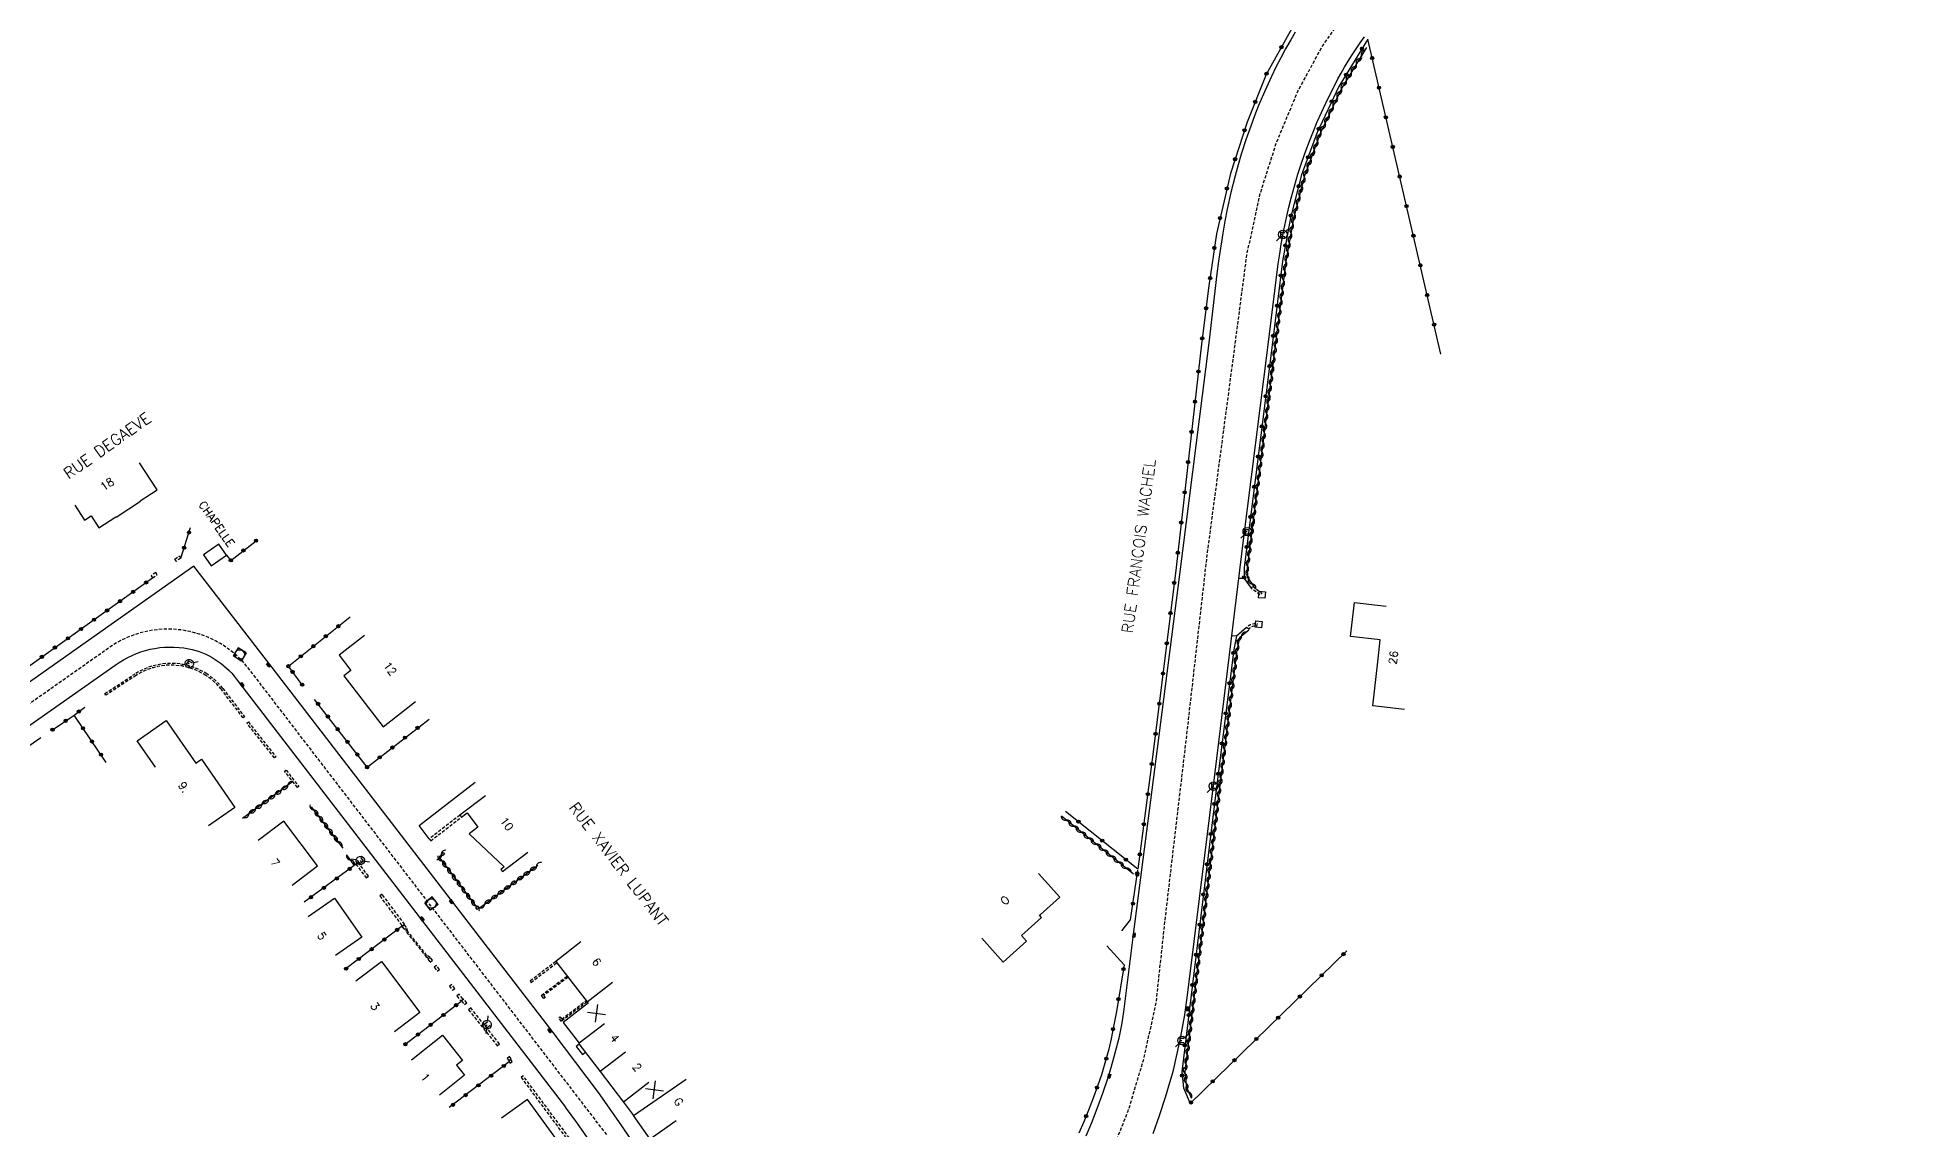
# Model space of a CAD drawing. Header units: millimetres. Extents: x 95999 to 97000, y 132000 to 133000.
# Drawn here: x 96500.4 to 96794.2, y 132552.1 to 132722.7 of the extents above; entities that cross this region are included whole.
import ezdxf
from ezdxf.enums import TextEntityAlignment as Align

# ---------------------------------------------------------------- set-up
doc = ezdxf.new("R2010")
doc.units = ezdxf.units.MM
doc.linetypes.add('DASHED', pattern=[0.75, 0.5, -0.25])
doc.layers.get('0').update_dxf_attribs({"linetype": 'CONTINUOUS'})
for name, color, linetype in [('W0001', 6, 'DASHED'), ('W0008', 7, 'CONTINUOUS'), ('W0100', 7, 'CONTINUOUS'), ('W0112', 1, 'DASHED'), ('W0310', 3, 'CONTINUOUS'), ('W0322', 7, 'CONTINUOUS'), ('W0330', 7, 'CONTINUOUS'), ('W0334', 7, 'CONTINUOUS'), ('W0400', 7, 'CONTINUOUS'), ('W0420', 7, 'CONTINUOUS'), ('W0471', 7, 'CONTINUOUS'), ('W0984', 7, 'CONTINUOUS'), ('W0989', 7, 'CONTINUOUS'), ('W0991', 7, 'CONTINUOUS'), ('W1102', 7, 'CONTINUOUS')]:
    doc.layers.add(name, color=color, linetype=linetype)
doc.styles.get("Standard").update_dxf_attribs({"font": 'romans.shx', "width": 0.85})

# ---------------------------------------------------------------- blocks, each defined once
blk = doc.blocks.new('T420')
for p, q in [((0.75, 0.75), (-0.75, 0.75)), ((-0.75, 0.75), (-0.75, -0.75)), ((0.75, 0.75), (0.75, -0.75)), ((0.75, -0.75), (-0.75, -0.75))]:
    blk.add_line(p, q)
blk.add_ellipse((0, 0), major_axis=(-0.53, 0.53), ratio=1, start_param=3.926991, end_param=10.210176)
blk = doc.blocks.new('T471')
for p, q in [((-0.333334, 0.333334), (-0.333334, -0.333334)), ((-0.333334, 0.333334), (0.333334, 0.333334)), ((-0.333334, 0), (0, 0)), ((0.500001, 0.500001), (1.000002, 1.000002)), ((-0.500001, -0.500001), (-1.000002, -1.000002)), ((-0.333334, -0.333334), (0.333334, -0.333334))]:
    blk.add_line(p, q)
blk.add_ellipse((0, 0), major_axis=(0.471405, 0.471405), ratio=1, start_param=5.4977871438, end_param=11.780972451)
blk = doc.blocks.new('T400')
for p, q in [((-0.15, 0.3), (0.15, 0.3)), ((-0.15, -0.25), (-0.15, 0.3)), ((-0.15, 0.15), (0.15, 0.15)), ((-0.15, 0), (0.15, 0)), ((0.15, 0.3), (0.15, -0.25)), ((-0.15, -0.15), (0.15, -0.15)), ((-0.15, -0.25), (-0.15, -0.3)), ((-0.15, -0.3), (0.15, -0.3)), ((0.15, -0.3), (0.15, -0.25))]:
    blk.add_line(p, q)
blk = doc.blocks.new('t310o')
at = {"color": 0, "linetype": 'Continuous'}
for centre, start, end in [((-0.5, 0.38), 216.8699, 323.1304), ((0.5, -0.37), 36.8699, 143.1303)]:
    blk.add_arc(centre, 0.625, start, end, dxfattribs=at)
blk = doc.blocks.new('t322o')
at = {"color": 0, "linetype": 'Continuous'}
for radius in [0.25, 0.15]:
    blk.add_circle((0, 0), radius, dxfattribs=at)
blk = doc.blocks.new('t991o')
at = {"color": 0, "linetype": 'Continuous'}
for p, q in [((-1, 1), (1, -1)), ((-1, -1), (1, 1))]:
    blk.add_line(p, q, dxfattribs=at)
blk = doc.blocks.new('t330o')
at = {"color": 0, "linetype": 'Continuous'}
for p, q in [((0.25, -0.25), (-0.25, 0.25)), ((-0.25, -0.25), (0.25, 0.25)), ((-0.25, 0.25), (-0.25, -0.25)), ((0.25, 0.25), (-0.25, 0.25)), ((0.25, -0.25), (0.25, 0.25)), ((-0.25, -0.25), (0.25, -0.25)), ((-0.25, -0.25), (-0.25, -0.25))]:
    blk.add_line(p, q, dxfattribs=at)
blk = doc.blocks.new('t112o')
at = {"color": 0, "linetype": 'Continuous'}
for p, q in [((-0.5, 0.5), (0.5, 0.5)), ((-0.5, -0.5), (-0.5, 0.5)), ((0.5, 0.5), (0.5, -0.5)), ((0.5, -0.5), (-0.5, -0.5))]:
    blk.add_line(p, q, dxfattribs=at)

msp = doc.modelspace()

# ---------------------------------------------------------------- linework, layer by layer
at = {"layer": 'W0001', "flags": 128}
msp.add_lwpolyline([(96488.79, 132436.78), (96615.78, 132502.15), (96627.32, 132508.17), (96638.92, 132515.15), (96648.05, 132521.3), (96655.24, 132528.13), (96661.87, 132536.49), (96666.99, 132545.62), (96670.77, 132555.01), (96673.27, 132563.36), (96675.14, 132571.99), (96676.58, 132585.27), (96679.93, 132613.83), (96683.1, 132641.82), (96687.37, 132674), (96689.3, 132688.72), (96691.39, 132698.32), (96693.9, 132706.19), (96697.27, 132714.28), (96700.96, 132721.08), (96704.73, 132726.58), (96709.5, 132731.77), (96715.2, 132736.84), (96721.81, 132741.55), (96727.83, 132744.85), (96737.14, 132749.28), (96778.84, 132768.54), (96794.21, 132780.5)], dxfattribs=at)
msp.add_lwpolyline([(96589.28, 132551.28), (96533.41, 132624.01, 0.387901), (96512.11, 132627.74), (96473.01, 132600.24), (96436.04, 132574.25), (96427.83, 132568.46), (96388.22, 132540.52)], format="xyb", dxfattribs=at)
at = {"layer": 'W0008', "flags": 128}
for points in [[(96696.86, 132723.5), (96696.14, 132722.31), (96695.34, 132720.9), (96694.58, 132719.47), (96693.84, 132718.02), (96693.14, 132716.56), (96692.12, 132714.31), (96691.14, 132712.04), (96690.5, 132710.45), (96689.9, 132708.84), (96689.14, 132706.66), (96688.42, 132704.45), (96687.92, 132702.76), (96687.45, 132701.06), (96686.8, 132698.46), (96686.21, 132695.84), (96685.84, 132693.97), (96685.53, 132692.09), (96684.89, 132687.72), (96684.63, 132685.73), (96683.33, 132674.99), (96678.77, 132638.78), (96675.28, 132611.61), (96671.6, 132582.95), (96670.01, 132570.47), (96669.87, 132569.44), (96669.69, 132568.41), (96669.49, 132567.39), (96669.27, 132566.37), (96668.88, 132564.81), (96668.47, 132563.25), (96668.03, 132561.7), (96667.56, 132560.16), (96666.76, 132557.72), (96665.88, 132555.29), (96665.04, 132553.14), (96664.12, 132551.02)], [(96674.64, 132551.47), (96675.65, 132554.28), (96676.58, 132557.12), (96677.02, 132558.52), (96677.44, 132559.93), (96677.64, 132560.65), (96677.82, 132561.37), (96678.79, 132565.63), (96678.87, 132566.03), (96679.35, 132568.58), (96679.58, 132570.01), (96679.96, 132572.69), (96680.23, 132574.73), (96684.37, 132607.88), (96688.76, 132644.17), (96692.55, 132674.27), (96694.21, 132687.31), (96694.43, 132688.87), (96694.68, 132690.41), (96695.08, 132692.58), (96695.52, 132694.74), (96695.84, 132696.15), (96696.2, 132697.56), (96696.72, 132699.45), (96697.28, 132701.33), (96697.78, 132702.86), (96698.3, 132704.38), (96698.98, 132706.23), (96699.69, 132708.06), (96700.3, 132709.52), (96700.94, 132710.96), (96701.96, 132713.11), (96703.03, 132715.24), (96703.52, 132716.19), (96704.04, 132717.12), (96704.57, 132718.05), (96705.12, 132718.97), (96705.73, 132719.94), (96706.37, 132720.91), (96707.02, 132721.86), (96707.69, 132722.8)], [(96688.9, 132638.15), (96688.17, 132638.18)], [(96687.68, 132629.14), (96687.03, 132629.19)], [(96593.07, 132550.56), (96591.52, 132552.83)]]:
    msp.add_lwpolyline(points, dxfattribs=at)
at = {"layer": 'W0008'}
for points in [[(96591.52, 132552.83), (96587.98, 132557.86), (96580.91, 132567.22), (96562.81, 132590.79), (96537, 132624.23), (96524.79, 132640.11), (96471.43, 132602.5)], [(96587.03, 132549.73), (96584.63, 132553.16), (96582.83, 132555.57)]]:
    msp.add_lwpolyline(points, dxfattribs=at)
msp.add_lwpolyline([(96437, 132456.85), (96426.13, 132477.95), (96412.58, 132504.15, 0.010987), (96398.92, 132528.66, 0.002149), (96394.27, 132536.5), (96393.87, 132537.23, -0.175037), (96394.48, 132541.31, -0.102583), (96395.04, 132541.97), (96429.56, 132566.3), (96432.81, 132568.62), (96512.5, 132624.6, -0.211074), (96523.97, 132627.18, -0.187386), (96531.4, 132622.47), (96582.83, 132555.57)], format="xyb", dxfattribs=at)
at = {"layer": 'W0100'}
for points in [[(96506.16, 132649.59), (96507.67, 132647.28), (96508.72, 132647.96), (96509.94, 132646.09), (96512.57, 132647.81), (96512.63, 132647.72), (96516.46, 132650.22), (96516.41, 132650.31), (96519.03, 132652.03), (96516.28, 132656.21)], [(96551.46, 132629.23), (96547.49, 132626.18), (96549.32, 132623.8), (96548.23, 132622.93), (96554.35, 132615.01), (96559.42, 132618.93)], [(96518.79, 132608.7), (96515.92, 132612.8), (96520.46, 132615.98), (96525.07, 132609.3), (96525.97, 132609.93), (96531.18, 132602.38), (96527.07, 132599.54)], [(96570.34, 132604.21), (96566.35, 132601.2), (96566.59, 132600.89), (96567.47, 132601.56), (96569.17, 132599.31), (96567.79, 132598.27), (96573.27, 132593.11), (96572.76, 132592.72), (96572.99, 132592.41), (96576.98, 132595.42)], [(96540.14, 132590.27), (96544.12, 132593.29), (96538.83, 132600.27), (96534.84, 132597.25)], [(96542.66, 132585.37), (96546.76, 132588.23), (96551.02, 132582.13), (96546.92, 132579.26)], [(96585.26, 132581.39), (96581.31, 132578.32), (96586.22, 132572.02), (96590.17, 132575.1)], [(96550.08, 132575.32), (96554.07, 132578.33), (96560.1, 132570.35), (96556.11, 132567.34)], [(96586.45, 132571.85), (96582.49, 132568.8), (96584.99, 132565.55), (96584.91, 132565.49), (96588.26, 132561.13), (96591.92, 132556.37), (96593.49, 132554.25)], [(96558.76, 132562.97), (96563.62, 132566.82), (96566.76, 132562.87), (96565.82, 132562.12), (96567.06, 132560.56), (96563.14, 132557.45)], [(96579.5, 132544.67), (96583.55, 132547.61), (96576.91, 132556.77), (96572.86, 132553.83)]]:
    msp.add_lwpolyline(points, dxfattribs=at)
msp.add_lwpolyline([(96529.88, 132641.81), (96528.66, 132643.54), (96526.28, 132641.87), (96527.5, 132640.13)], close=True, dxfattribs=at)
at = {"layer": 'W0100', "flags": 128}
for points in [[(96713.94, 132617.69), (96708.97, 132618.25), (96709.8, 132625.62), (96710.13, 132628.57), (96705.5, 132629.08), (96706.1, 132634.4), (96711.07, 132633.84)], [(96647.9, 132581.95), (96651.24, 132578.23), (96654.89, 132581.52), (96654.09, 132582.41), (96657.22, 132585.22), (96656.92, 132585.55), (96657, 132585.62), (96660.06, 132588.36), (96656.72, 132592.08)], [(96600.15, 132553.44), (96596.05, 132550.58), (96593.49, 132554.25), (96593.49, 132554.25)]]:
    msp.add_lwpolyline(points, dxfattribs=at)
at = {"layer": 'W0112'}
for points in [[(96522.73, 132641.34), (96522.03, 132640.84), (96521.79, 132641.19), (96522.49, 132641.68)], [(96518.81, 132639.1), (96518.09, 132638.59), (96518.33, 132638.24), (96519.05, 132638.75)], [(96537.35, 132610.14), (96533.07, 132615.58), (96533.29, 132615.76), (96537.57, 132610.32)], [(96540.96, 132605.51), (96538.96, 132608.06), (96539.18, 132608.23), (96541.18, 132605.68)], [(96550.08, 132593.55), (96551.71, 132591.38), (96552.07, 132591.65), (96550.44, 132593.82)], [(96563.41, 132595.16), (96563.71, 132595.38), (96563.94, 132595.08), (96563.64, 132594.85)], [(96553.82, 132588.57), (96557.35, 132583.87), (96557.71, 132584.14), (96554.18, 132588.84)], [(96569.06, 132586.45), (96568.84, 132586.77), (96569.15, 132586.99), (96569.37, 132586.66)], [(96562.04, 132578.52), (96561.69, 132578.96), (96561.16, 132579.28), (96558.19, 132583.01), (96558, 132583.64), (96557.68, 132584.05), (96557.33, 132583.77), (96557.65, 132583.36), (96557.83, 132583.5), (96558, 132582.91), (96561.03, 132579.13), (96561.52, 132578.82), (96561.34, 132578.67), (96561.68, 132578.24)], [(96562.32, 132577.42), (96562.8, 132576.81), (96563.16, 132577.09), (96562.67, 132577.7)], [(96564.7, 132574.5), (96565.17, 132573.86), (96565.53, 132574.12), (96565.07, 132574.76)], [(96565.86, 132572.94), (96566.49, 132572.18), (96566.83, 132572.47), (96566.21, 132573.23)], [(96566.59, 132572.18), (96567.07, 132571.59), (96567.42, 132571.87), (96566.94, 132572.47)], [(96572.52, 132565.46), (96568.05, 132571.07), (96567.7, 132570.79), (96572.17, 132565.18)], [(96573.72, 132563.2), (96573.98, 132562.86), (96574.34, 132563.13), (96574.08, 132563.47)], [(96573.97, 132562.79), (96574.22, 132562.47), (96574.53, 132562.71), (96574.29, 132563.03)]]:
    msp.add_lwpolyline(points, close=True, dxfattribs=at)
at = {"layer": 'W0112', "flags": 128}
for points in [[(96690.22, 132636.95), (96691.64, 132635.88), (96691.4, 132635.56), (96689.98, 132636.63)], [(96689.58, 132630.24), (96689.26, 132630.49), (96689.42, 132630.67), (96689.61, 132630.82), (96689.81, 132630.95), (96690.03, 132631.04), (96690.24, 132631.1), (96690.46, 132631.13), (96690.68, 132631.13), (96690.9, 132631.11), (96690.82, 132630.71), (96690.65, 132630.73), (96690.49, 132630.73), (96690.32, 132630.71), (96690.16, 132630.66), (96689.99, 132630.59), (96689.84, 132630.5), (96689.7, 132630.38)]]:
    msp.add_lwpolyline(points, close=True, dxfattribs=at)
at = {"layer": 'W0112'}
msp.add_lwpolyline([(96511.02, 132619.94), (96510.87, 132620.17), (96515.61, 132623.26, -0.294793), (96526.82, 132623.25, -0.081574), (96529.29, 132621), (96532.71, 132616.55), (96532.49, 132616.38), (96529.07, 132620.83, 0.081518), (96526.66, 132623.01, 0.294772), (96515.77, 132623.03)], format="xyb", close=True, dxfattribs=at)
for points in [[(96566.35, 132601.2), (96561.55, 132597.48), (96561.78, 132597.18), (96566.59, 132600.89)], [(96581.31, 132578.32), (96577.31, 132575.27), (96577.47, 132575.07), (96581.46, 132578.12)], [(96583.24, 132575.85), (96579.4, 132573), (96579.64, 132572.7), (96579.44, 132572.54), (96579.05, 132573.04), (96583.09, 132576.04)], [(96586.22, 132572.02), (96582.21, 132568.98), (96581.78, 132569.53), (96581.98, 132569.69), (96582.26, 132569.33), (96586.07, 132572.22)], [(96584.8, 132548.95), (96576.23, 132560.46), (96575.91, 132560.23), (96584.46, 132548.69)]]:
    msp.add_lwpolyline(points, dxfattribs=at)
at = {"layer": 'W0310', "flags": 128}
for points in [[(96707.97, 132721.1), (96704.12, 132714.8), (96700.73, 132707.66), (96698.32, 132701.06), (96696.58, 132694.42), (96695.37, 132687.68), (96693.69, 132674.14), (96689.35, 132639.86), (96689.39, 132638.31), (96690.39, 132636.92)], [(96689.59, 132630.11), (96688.14, 132628.87), (96687.74, 132626.98), (96684.94, 132604.64), (96679.62, 132561.08), (96679.87, 132558.71), (96680.6, 132557.04), (96680.6, 132557.04)], [(96671.61, 132591.96), (96660.32, 132601.01)]]:
    msp.add_lwpolyline(points, dxfattribs=at)
at = {"layer": 'W0310'}
for points in [[(96540.24, 132606.43), (96532.36, 132600.67)], [(96548.1, 132596.03), (96543.17, 132602.51)], [(96549.88, 132593.35), (96548.79, 132594.83)], [(96563.54, 132594.98), (96563.08, 132594.62), (96568.92, 132586.83)], [(96569.37, 132586.67), (96578.54, 132593.36)]]:
    msp.add_lwpolyline(points, dxfattribs=at)
at = {"layer": 'W0322', "flags": 128}
for points in [[(96700.73, 132756.11), (96703.83, 132734.72), (96698.11, 132727.23), (96692.29, 132716.87), (96689.34, 132709.43), (96686.73, 132701.42), (96684.53, 132692.01), (96683.38, 132683.86), (96682.25, 132675.19)], [(96719.62, 132673.19), (96708.18, 132722.4), (96703.68, 132715.04), (96700.27, 132707.85), (96697.84, 132701.21), (96696.09, 132694.52), (96694.87, 132687.75), (96693.2, 132674.2), (96688.85, 132639.88), (96688.9, 132638.15), (96689.98, 132636.63)], [(96682.27, 132675.22), (96678.24, 132639.88), (96674.68, 132611.06), (96672.27, 132592.73), (96660.98, 132601.78)], [(96689.26, 132630.49), (96687.68, 132629.14), (96687.25, 132627.07), (96684.44, 132604.71), (96679.12, 132561.09), (96679.38, 132558.58), (96680.43, 132556.17), (96704.91, 132579.99)], [(96511.09, 132609.41), (96506.06, 132616.83)], [(96669.77, 132583.12), (96671.13, 132584.85), (96672.25, 132592.62)], [(96667.41, 132580.8), (96670.14, 132577.83), (96668.91, 132570.52), (96668.67, 132569.22), (96668.42, 132567.92), (96668.08, 132566.27), (96667.71, 132564.63), (96667.44, 132563.52), (96667.12, 132562.43), (96666.56, 132560.63), (96665.96, 132558.85), (96665.27, 132556.96), (96664.55, 132555.09), (96663.8, 132553.3), (96663.02, 132551.53)]]:
    msp.add_lwpolyline(points, dxfattribs=at)
at = {"layer": 'W0322'}
for points in [[(96522.73, 132641.34), (96524.25, 132646.1)], [(96529.88, 132641.81), (96530.54, 132640.99), (96534.49, 132644.06)], [(96493.64, 132620.64), (96518.33, 132638.24)], [(96539.54, 132624.45), (96549.19, 132632.18)], [(96541.69, 132621.57), (96539.54, 132624.45)], [(96502.68, 132614.54), (96506.06, 132616.83), (96507.74, 132618.04)], [(96551.84, 132608.68), (96543.64, 132619.28)], [(96551.84, 132608.68), (96561.52, 132616.21)], [(96482.56, 132600.64), (96500.87, 132613.33)], [(96550.19, 132593.56), (96542, 132587.6)], [(96557.35, 132583.88), (96548.56, 132577.21)], [(96566.47, 132572.05), (96557.72, 132565.31)], [(96574.06, 132562.67), (96564.69, 132555.5)]]:
    msp.add_lwpolyline(points, dxfattribs=at)
at = {"layer": 'W0334'}
for points in [[(96561.55, 132597.48), (96559.96, 132599.59), (96568.73, 132606.35)], [(96584.98, 132565.41), (96584.53, 132565.06), (96585.49, 132563.79), (96585.95, 132564.15)]]:
    msp.add_lwpolyline(points, dxfattribs=at)
at = {"layer": 'W1102'}
for p, q in [((96588.95, 132568.61), (96584.99, 132565.55)), ((96592.23, 132564.18), (96588.26, 132561.13)), ((96595.88, 132559.41), (96591.92, 132556.37))]:
    msp.add_line(p, q, dxfattribs=at)
at = {"layer": 'W1102', "flags": 128}
msp.add_lwpolyline([(96593.49, 132554.25), (96601.69, 132559.97)], dxfattribs=at)

# ---------------------------------------------------------------- block references
at = {"layer": 'W0112'}
for p, rotation in [((96691.66, 132635.61), 264.4887909398508), ((96691.13, 132631.01), 265.0364408862692)]:
    msp.add_blockref('t112o', p, dxfattribs=dict(at, rotation=rotation))
at = {"layer": 'W0310'}
for p, rotation in [((96706.4, 132718.54), 238.5346875442099), ((96707.19, 132719.82), 238.5346875442099), ((96704.84, 132715.98), 238.5346875442099), ((96705.62, 132717.26), 238.5346875442099), ((96703.42, 132713.34), 244.6293571749273), ((96704.07, 132714.69), 244.6293571749273), ((96702.14, 132710.63), 244.6293571749273), ((96702.78, 132711.98), 244.6293571749273), ((96700.85, 132707.92), 244.6293571749273), ((96701.5, 132709.27), 244.6293571749273), ((96699.8, 132705.11), 249.8856152190015), ((96700.31, 132706.52), 249.8856152190015), ((96698.27, 132700.88), 255.329032754446), ((96698.77, 132702.29), 249.8856152190015), ((96699.28, 132703.7), 249.8856152190015), ((96697.51, 132697.98), 255.329032754446), ((96697.89, 132699.43), 255.329032754446), ((96696.75, 132695.07), 255.329032754446), ((96697.13, 132696.52), 255.329032754446), ((96696.17, 132692.13), 259.8301507684179), ((96696.43, 132693.61), 259.8301507684179), ((96695.64, 132689.18), 259.8301507684179), ((96695.9, 132690.66), 259.8301507684179), ((96695.19, 132686.21), 262.9420081081763), ((96695.37, 132687.7), 259.8301507684179), ((96694.82, 132683.24), 262.9420081081763), ((96695, 132684.73), 262.9420081081763), ((96694.45, 132680.26), 262.9420081081763), ((96694.63, 132681.75), 262.9420081081763), ((96694.08, 132677.28), 262.9420081081763), ((96694.26, 132678.77), 262.9420081081763), ((96693.9, 132675.79), 262.9420081081763), ((96693.52, 132672.82), 262.7908704422251), ((96693.71, 132674.3), 262.9420081081763), ((96693.15, 132669.84), 262.7908704422251), ((96693.34, 132671.33), 262.7908704422251), ((96692.77, 132666.86), 262.7908704422251), ((96692.96, 132668.35), 262.7908704422251), ((96692.39, 132663.89), 262.7908704422251), ((96692.58, 132665.38), 262.7908704422251), ((96692.02, 132660.91), 262.7908704422251), ((96692.21, 132662.4), 262.7908704422251), ((96691.64, 132657.94), 262.7908704422251), ((96691.83, 132659.42), 262.7908704422251), ((96691.26, 132654.96), 262.7908704422251), ((96691.45, 132656.45), 262.7908704422251), ((96690.89, 132651.98), 262.7908704422251), ((96691.08, 132653.47), 262.7908704422251), ((96690.51, 132649.01), 262.7908704422251), ((96690.7, 132650.49), 262.7908704422251), ((96690.14, 132646.03), 262.7908704422251), ((96690.32, 132647.52), 262.7908704422251), ((96689.76, 132643.05), 262.7908704422251), ((96689.95, 132644.54), 262.7908704422251), ((96689.38, 132640.08), 262.7908704422251), ((96689.57, 132641.57), 262.7908704422251), ((96689.39, 132638.58), 271.3972215035633), ((96690.11, 132637.31), 305.4569254676548), ((96687.91, 132627.8), 258.1325655765482), ((96688.45, 132629.13), 220.5347896203715), ((96687.47, 132624.84), 262.8420541684193), ((96687.66, 132626.32), 262.8420541684193), ((96687.1, 132621.86), 262.8420541684193), ((96687.28, 132623.35), 262.8420541684193), ((96686.72, 132618.88), 262.8420541684193), ((96686.91, 132620.37), 262.8420541684193), ((96686.35, 132615.91), 262.8420541684193), ((96686.54, 132617.39), 262.8420541684193), ((96685.98, 132612.93), 262.8420541684193), ((96686.16, 132614.42), 262.8420541684193), ((96685.6, 132609.95), 262.8420541684193), ((96685.79, 132611.44), 262.8420541684193), ((96685.23, 132606.98), 262.8420541684193), ((96685.42, 132608.46), 262.8420541684193), ((96537.44, 132604.36), 216.13545587818), ((96538.45, 132605.09), 216.13545587818), ((96539.46, 132605.83), 216.13545587818), ((96684.86, 132604), 263.0465555667184), ((96685.04, 132605.49), 262.8420541684193), ((96533.4, 132601.41), 216.13545587818), ((96534.41, 132602.14), 216.13545587818), ((96535.42, 132602.88), 216.13545587818), ((96536.43, 132603.62), 216.13545587818), ((96543.55, 132602), 127.307653685225), ((96544.31, 132601.01), 127.307653685225), ((96684.49, 132601.02), 263.0465555667184), ((96684.68, 132602.51), 263.0465555667184), ((96545.07, 132600.01), 127.307653685225), ((96545.83, 132599.02), 127.307653685225), ((96546.58, 132598.02), 127.307653685225), ((96661.08, 132600.41), 141.3006018400288), ((96662.25, 132599.47), 141.3006018400288), ((96663.42, 132598.53), 141.3006018400288), ((96684.13, 132598.04), 263.0465555667184), ((96684.31, 132599.53), 263.0465555667184), ((96547.34, 132597.03), 127.307653685225), ((96664.59, 132597.59), 141.3006018400288), ((96665.76, 132596.65), 141.3006018400288), ((96666.93, 132595.72), 141.3006018400288), ((96683.77, 132595.07), 263.0465555667184), ((96683.95, 132596.55), 263.0465555667184), ((96549.25, 132594.2), 126.359361504475), ((96563.45, 132594.99), 224.783790538504), ((96563.51, 132594.04), 306.833534494045), ((96564.26, 132593.04), 306.833534494045), ((96577.3, 132592.45), 36.1141705373842), ((96578.31, 132593.19), 36.1141705373842), ((96668.1, 132594.78), 141.3006018400288), ((96669.27, 132593.84), 141.3006018400288), ((96670.44, 132592.9), 141.3006018400288), ((96683.4, 132592.09), 263.0465555667184), ((96683.59, 132593.58), 263.0465555667184), ((96565.01, 132592.04), 306.833534494045), ((96565.76, 132591.04), 306.833534494045), ((96566.51, 132590.04), 306.833534494045), ((96573.26, 132589.51), 36.1141705373842), ((96574.27, 132590.24), 36.1141705373842), ((96575.28, 132590.98), 36.1141705373842), ((96576.29, 132591.72), 36.1141705373842), ((96683.22, 132590.6), 263.0465555667184), ((96567.26, 132589.04), 306.833534494045), ((96568.01, 132588.04), 306.833534494045), ((96568.76, 132587.04), 306.833534494045), ((96570.23, 132587.3), 36.1141705373842), ((96571.24, 132588.03), 36.1141705373842), ((96572.25, 132588.77), 36.1141705373842), ((96682.86, 132587.62), 263.0465555667184), ((96683.04, 132589.11), 263.0465555667184), ((96682.5, 132584.64), 263.0465555667184), ((96682.68, 132586.13), 263.0465555667184), ((96682.13, 132581.66), 263.0465555667184), ((96682.31, 132583.15), 263.0465555667184), ((96681.77, 132578.69), 263.0465555667184), ((96681.95, 132580.18), 263.0465555667184), ((96681.41, 132575.71), 263.0465555667184), ((96681.59, 132577.2), 263.0465555667184), ((96681.04, 132572.73), 263.0465555667184), ((96681.22, 132574.22), 263.0465555667184), ((96680.68, 132569.75), 263.0465555667184), ((96680.86, 132571.24), 263.0465555667184), ((96680.32, 132566.78), 263.0465555667184), ((96680.5, 132568.26), 263.0465555667184), ((96679.95, 132563.8), 263.0465555667184), ((96680.14, 132565.29), 263.0465555667184), ((96679.65, 132560.82), 275.9141632154229), ((96679.77, 132562.31), 263.0465555667184), ((96679.8, 132559.33), 275.9141632154229), ((96680.22, 132557.9), 293.5637320978853)]:
    msp.add_blockref('t310o', p, dxfattribs=dict(at, rotation=rotation))
at = {"layer": 'W0322'}
for p, rotation in [((96694.7, 132721.16), 240.6543149621337), ((96707.28, 132720.92), 238.5346875441855), ((96708.87, 132719.46), 103.0908588377355), ((96692.37, 132717.02), 240.6543149621337), ((96704.8, 132716.87), 238.5346875441855), ((96709.94, 132714.83), 103.0908588377355), ((96690.6, 132712.61), 248.4147655609706), ((96702.56, 132712.69), 244.6293571750758), ((96688.93, 132708.17), 251.9081810248591), ((96700.53, 132708.4), 244.6293571750758), ((96711.02, 132710.2), 103.0908588377355), ((96712.09, 132705.58), 103.0908588377355), ((96687.46, 132703.65), 251.9081810248591), ((96698.84, 132703.96), 249.8856152187866), ((96686.18, 132699.08), 256.8579083330714), ((96697.38, 132699.44), 255.3290327542266), ((96713.17, 132700.95), 103.0908588377355), ((96714.24, 132696.32), 103.0908588377355), ((96685.1, 132694.46), 256.8579083330714), ((96696.17, 132694.85), 255.3290327542266), ((96684.22, 132689.8), 261.9841044111365), ((96695.31, 132690.18), 259.8301507686532), ((96715.32, 132691.7), 103.0908588377355), ((96716.4, 132687.07), 103.0908588377355), ((96683.56, 132685.09), 261.9841044111365), ((96694.59, 132685.49), 262.9420081087205), ((96717.47, 132682.44), 103.0908588377355), ((96682.93, 132680.38), 262.5789290346386), ((96694.01, 132680.77), 262.9420081087205), ((96682.32, 132675.67), 262.5789290346386), ((96693.42, 132676.06), 262.9420081087205), ((96718.55, 132677.82), 103.0908588377355), ((96681.73, 132670.5), 263.5006009873573), ((96692.83, 132671.34), 262.7908704419537), ((96692.24, 132666.63), 262.7908704419537), ((96681.19, 132665.78), 263.5006009873573), ((96680.66, 132661.06), 263.5006009873573), ((96691.64, 132661.92), 262.7908704419537), ((96680.12, 132656.34), 263.5006009873573), ((96691.05, 132657.21), 262.7908704419537), ((96679.58, 132651.62), 263.5006009873573), ((96690.45, 132652.49), 262.7908704419537), ((96679.04, 132646.9), 263.5006009873573), ((96689.85, 132647.78), 262.7908704419537), ((96523.25, 132642.97), 72.31922266862249), ((96524.01, 132645.35), 72.31922266862249), ((96534.49, 132644.06), 37.79371744608179), ((96689.26, 132643.07), 262.7908704419537), ((96530.54, 132640.99), 37.79371744608179), ((96532.52, 132642.53), 37.79371744608179), ((96678.51, 132642.18), 263.5006009873573), ((96517.32, 132637.53), 35.4927096796704), ((96677.94, 132637.47), 262.9578429813458), ((96688.89, 132638.35), 271.3972215054142), ((96513.25, 132634.62), 35.4927096796704), ((96515.29, 132636.08), 35.4927096796704), ((96509.18, 132631.72), 35.4927096796704), ((96511.22, 132633.17), 35.4927096796704), ((96677.36, 132632.75), 262.9578429813458), ((96505.11, 132628.82), 35.4927096796704), ((96507.15, 132630.27), 35.4927096796704), ((96545.4, 132629.14), 38.69745330758149), ((96547.35, 132630.7), 38.69745330758149), ((96501.04, 132625.91), 35.4927096796704), ((96503.07, 132627.37), 35.4927096796704), ((96541.49, 132626.01), 38.69745330758149), ((96543.44, 132627.58), 38.69745330758149), ((96676.78, 132628.04), 262.9578429813458), ((96687.18, 132626.52), 262.8420541683776), ((96539.54, 132624.45), 38.69745330758149), ((96540.2, 132623.57), 126.641952696963), ((96676.2, 132623.32), 262.9578429813458), ((96541.69, 132621.57), 126.641952696963), ((96686.59, 132621.8), 262.8420541683776), ((96506.8, 132617.37), 35.68876014417371), ((96544.19, 132618.57), 127.733826596171), ((96545.72, 132616.59), 127.733826596171), ((96675.62, 132618.61), 262.9578429813458), ((96685.99, 132617.09), 262.8420541683776), ((96502.68, 132614.54), 34.1107292587872), ((96504.75, 132615.94), 34.1107292587872), ((96507.46, 132614.76), 124.1107292587657), ((96547.25, 132614.61), 127.733826596171), ((96559.73, 132614.82), 37.88713384941261), ((96675.03, 132613.89), 262.9578429813458), ((96508.86, 132612.7), 124.1107292587657), ((96510.27, 132610.63), 124.1107292587657), ((96548.78, 132612.63), 127.733826596171), ((96550.31, 132610.66), 127.733826596171), ((96555.79, 132611.75), 37.88713384941261), ((96557.76, 132613.29), 37.88713384941261), ((96685.4, 132612.38), 262.8420541683776), ((96551.84, 132608.68), 127.733826596171), ((96551.84, 132608.68), 37.88713384941261), ((96553.81, 132610.22), 37.88713384941261), ((96674.44, 132609.18), 262.5116069624128), ((96684.81, 132607.67), 262.8420541683776), ((96673.82, 132604.47), 262.5116069624128), ((96684.23, 132602.95), 263.0465555666875), ((96662.98, 132600.18), 141.3006018400288), ((96673.2, 132599.76), 262.5116069624128), ((96666.69, 132597.21), 141.3006018400288), ((96683.65, 132598.24), 263.0465555666875), ((96549.13, 132592.79), 216.073235995984), ((96670.39, 132594.24), 141.3006018400288), ((96672.58, 132595.05), 262.5116069624128), ((96683.08, 132593.52), 263.0465555666875), ((96545.09, 132589.84), 216.073235995984), ((96547.11, 132591.31), 216.073235995984), ((96672.17, 132592.08), 81.86459046457314), ((96543.07, 132588.37), 216.073235995984), ((96671.5, 132587.37), 81.86459046457314), ((96682.5, 132588.81), 263.0465555666875), ((96681.92, 132584.09), 263.0465555666875), ((96554.54, 132581.75), 217.1954458373079), ((96556.53, 132583.26), 217.1954458373079), ((96550.55, 132578.72), 217.1954458373079), ((96552.55, 132580.24), 217.1954458373079), ((96681.35, 132579.38), 263.0465555666875), ((96704.39, 132579.48), 44.19808733923921), ((96548.56, 132577.21), 217.1954458373079), ((96670.02, 132577.13), 260.3939312778043), ((96700.99, 132576.17), 44.19808733923921), ((96669.23, 132572.44), 260.3939312778043), ((96680.77, 132574.66), 263.0465555666875), ((96697.58, 132572.86), 44.19808733923921), ((96563.77, 132569.97), 217.605688396578), ((96565.75, 132571.5), 217.605688396578), ((96680.2, 132569.95), 263.0465555666875), ((96694.18, 132569.55), 44.19808733923921), ((96559.8, 132566.92), 217.605688396578), ((96561.78, 132568.45), 217.605688396578), ((96668.39, 132567.77), 258.4708012284075), ((96557.82, 132565.4), 217.605688396578), ((96679.62, 132565.23), 263.0465555666875), ((96690.77, 132566.23), 44.19808733923921), ((96571.22, 132560.49), 217.410994957494), ((96573.21, 132562.01), 217.410994957494), ((96667.33, 132563.14), 254.4037856190268), ((96679.18, 132560.51), 275.9141632151943), ((96687.37, 132562.92), 44.19808733923921), ((96569.24, 132558.98), 217.410994957494), ((96665.88, 132558.62), 250.5616684383129), ((96683.96, 132559.61), 44.19808733923921), ((96565.27, 132555.94), 217.410994957494), ((96567.25, 132557.46), 217.410994957494), ((96680.56, 132556.3), 44.19808733923921), ((96664.18, 132554.18), 247.4479664952266)]:
    msp.add_blockref('t322o', p, dxfattribs=dict(at, rotation=rotation))
at = {"layer": 'W0330'}
for p in [(96672.18, 132592), (96680.05, 132570.93)]:
    msp.add_blockref('t330o', p, dxfattribs=at)
at = {"layer": 'W0400'}
for p, rotation in [((96536.45, 132624.67), 37.55908652157903), ((96532.3, 132621.56), 38.14295892044432), ((96565.01, 132587.67), 37.66402417607895), ((96560.44, 132584.96), 217.5254003451806), ((96671.69, 132582.43), 172.7375150654291), ((96580.36, 132567.55), 37.52798428012697), ((96667.81, 132560.46), 342.923009854049)]:
    msp.add_blockref('T400', p, dxfattribs=dict(at, rotation=rotation))
at = {"layer": 'W0420'}
for p, rotation in [((96531.94, 132626.29), 327.617121000323), ((96561.89, 132587.38), 307.664024176079)]:
    msp.add_blockref('T420', p, dxfattribs=dict(at, rotation=rotation))
at = {"layer": 'W0471'}
for p in [(96694.91, 132691.9), (96689.36, 132645.48), (96684.09, 132605.73), (96679.16, 132566)]:
    msp.add_blockref('T471', p, dxfattribs=at)
for p, rotation in [((96524.05, 132624.86), 327.617121000323), ((96550.8, 132594.11), 126.803596801709), ((96570.59, 132568.46), 37.41099495749381)]:
    msp.add_blockref('T471', p, dxfattribs=dict(at, rotation=rotation))
at = {"layer": 'W0991'}
for p, rotation in [((96587.7, 132570.23), 37.64103544979069), ((96596.74, 132558.3), 37.72578542253315)]:
    msp.add_blockref('t991o', p, dxfattribs=dict(at, rotation=rotation))

# ---------------------------------------------------------------- texts
at = {"layer": 'W0984'}
msp.add_text('CHAPELLE', height=1.25, rotation=305.1703, dxfattribs=at).set_placement((96528.34, 132646.68), align=Align.MIDDLE)
at = {"layer": 'W0989'}
for s, rotation, p in [('RUE DEGAEVE', 35.1024, (96511.23, 132658.91)), ('RUE FRANCOIS WACHEL', 82.4485, (96672.39, 132643.21)), ('RUE XAVIER LUPANT', 307.549, (96591.15, 132593.54))]:
    msp.add_text(s, height=1.75, rotation=rotation, dxfattribs=at).set_placement(p, align=Align.MIDDLE)
at = {"layer": 'W0991'}
for s, rotation, p in [('18', 33.1858, (96511.22, 132652.9)), ('26', 83.6195, (96712.18, 132625.8)), ('12', 307.6792, (96555.44, 132624.08)), ('9.', 304.6198, (96523.21, 132605.56)), ('10', 307.0499, (96573.66, 132599.82)), ('7', 307.1817, (96537.49, 132593.76)), ('O', 42.0892, (96651.5, 132587.89)), ('5', 304.9052, (96544.79, 132582.32)), ('6', 307.9479, (96587.71, 132578.25)), ('3', 307.0741, (96553.1, 132571.33)), ('4', 307.641, (96590.54, 132566.36)), ('2', 307.4713, (96594.05, 132561.8)), ('1', 308.4412, (96560.95, 132560.21)), ('G', 304.8898, (96600.51, 132556.42))]:
    msp.add_text(s, height=1.25, rotation=rotation, dxfattribs=at).set_placement(p, align=Align.MIDDLE)

doc.saveas('drawing.dxf')
